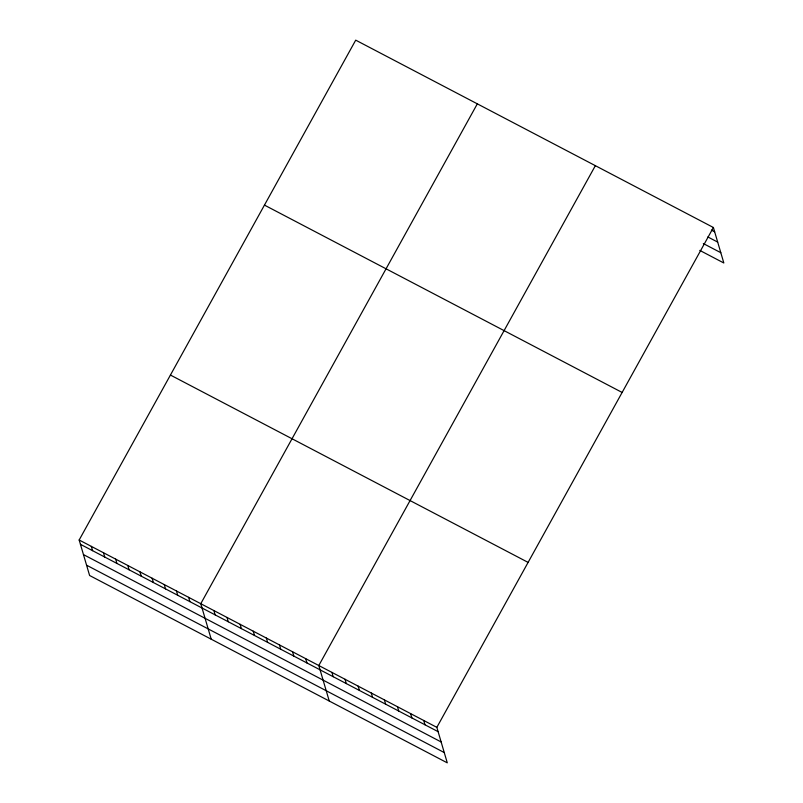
<?xml version="1.0" encoding="UTF-8"?>
<svg xmlns="http://www.w3.org/2000/svg" width="803" height="803" viewBox="0 0 803 803"><rect width="100%" height="100%" fill="white"/><g stroke="black" fill="none" stroke-linecap="round" stroke-linejoin="round"><path stroke-width="1.2" d="M713.395 227.5L436.842 727.357L447.281 762.85L89.605 575.5L79.166 540.007L355.719 40.15L713.395 227.5L723.834 262.993L699.794 250.406M477.323 103.848L200.77 603.705L211.219 639.198M595.354 165.679L318.801 665.526L329.25 701.019M711.378 230.1L714.66 231.816M707.855 236.955L717.691 242.104M703.328 243.55L720.813 252.704M264.448 205.106L622.134 392.456M170.427 375.051L528.103 562.401M79.166 540.007L436.842 727.357M80.43 544.314L438.107 731.663M83.462 554.602L441.138 741.962M86.583 565.202L444.26 752.562M423.723 720.482L424.998 724.798M410.614 713.616L411.879 717.932M397.495 706.75L398.76 711.056M384.376 699.875L385.651 704.191M371.267 693.009L372.532 697.315M358.148 686.133L359.423 690.45M345.039 679.268L346.304 683.584M331.92 672.402L333.185 676.708M305.692 658.661L306.957 662.967M292.573 651.795L293.848 656.101M279.464 644.919L280.729 649.236M266.345 638.054L267.62 642.36M253.236 631.178L254.501 635.494M240.117 624.312L241.382 628.619M226.998 617.447L228.273 621.753M213.889 610.571L215.154 614.887M188.615 597.332L189.879 601.648M176.449 590.968L177.714 595.274M164.284 584.594L165.559 588.9M152.128 578.22L153.393 582.536M139.963 571.856L141.238 576.163M127.807 565.483L129.072 569.799M115.642 559.109L116.917 563.425M103.487 552.745L104.751 557.051M91.321 546.371L92.596 550.687"/></g></svg>
